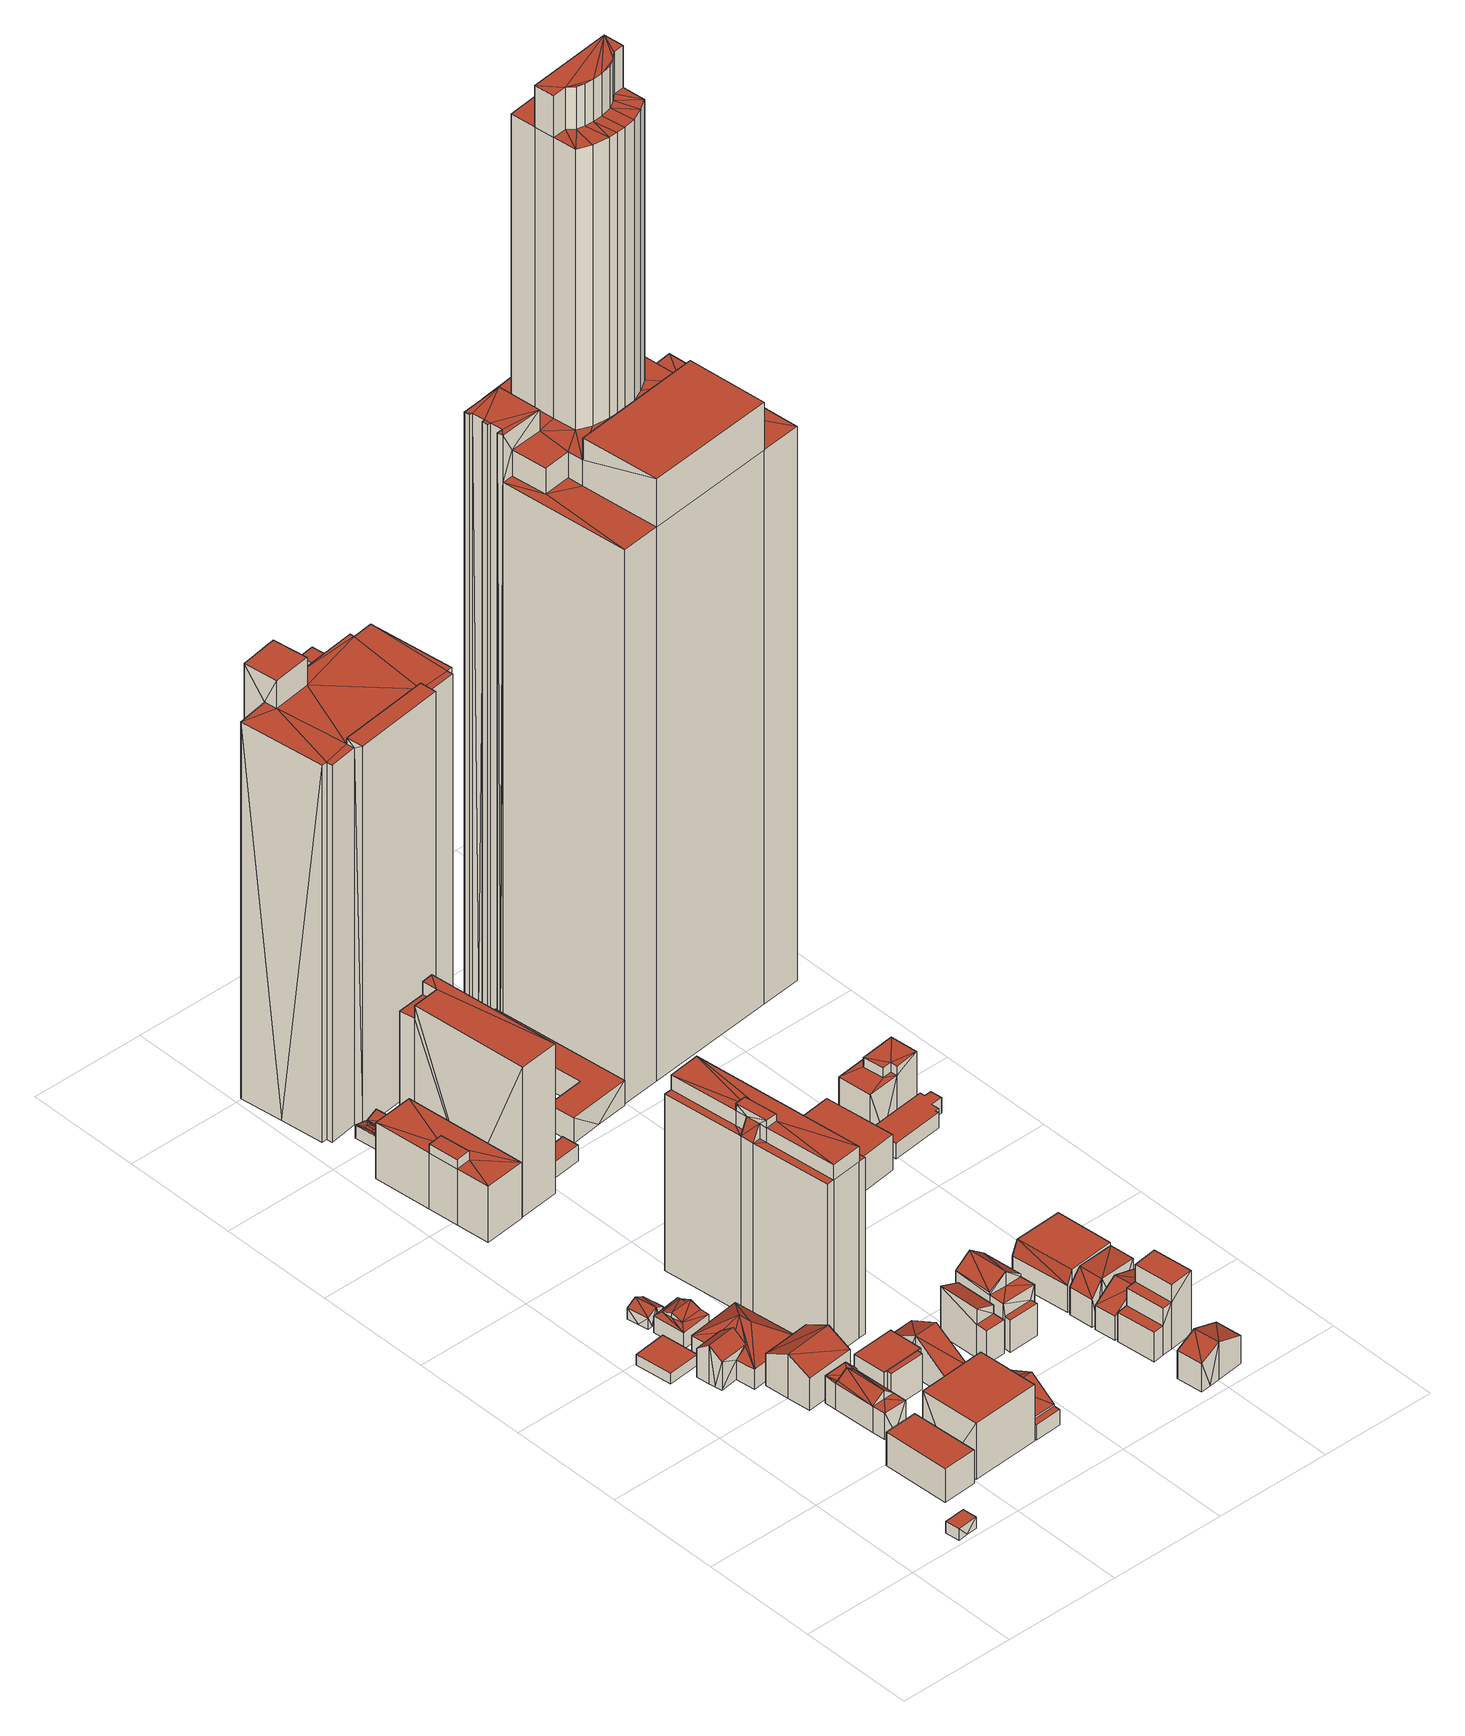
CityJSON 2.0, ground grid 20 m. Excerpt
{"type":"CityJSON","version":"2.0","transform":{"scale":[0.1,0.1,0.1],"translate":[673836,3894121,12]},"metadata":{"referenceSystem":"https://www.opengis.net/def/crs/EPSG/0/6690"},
"CityObjects":{
"building1":{"type":"Building","attributes":{"class":"9999","usage":"461","measuredHeight":2.1,"storeysAboveGround":9999,"BuildingDetailAttribute.totalFloorArea":-9999,"BuildingDetailAttribute.buildingFootprintArea":-9999,"BuildingDetailAttribute.buildingRoofEdgeArea":7.52,"BuildingDetailAttribute.urbanPlanType":"21","BuildingDetailAttribute.landUseType":"211","BuildingDetailAttribute.surveyYear":2021,"BuildingIDAttribute.prefecture":"23","BuildingIDAttribute.city":"23102"},"geometry":[{"type":"Solid","lod":"2","boundaries":[[[[0,1,2,3,4]],[[2,5,6,3]],[[5,2,1,7]],[[0,4,8]],[[7,1,0]],[[7,0,8]],[[3,6,8,4]],[[5,7,8,6]]]],"semantics":{"surfaces":[{"type":"GroundSurface"},{"type":"WallSurface"},{"type":"RoofSurface"}],"values":[[0,1,1,1,1,1,1,2]]}}]},
"building2":{"type":"Building","attributes":{"class":"3001","usage":"402","measuredHeight":6.2,"storeysAboveGround":2,"BuildingDetailAttribute.totalFloorArea":106.1,"BuildingDetailAttribute.buildingFootprintArea":53.05,"BuildingDetailAttribute.buildingRoofEdgeArea":53.05,"BuildingDetailAttribute.urbanPlanType":"21","BuildingDetailAttribute.landUseType":"212","BuildingDetailAttribute.surveyYear":2021,"BuildingIDAttribute.prefecture":"23","BuildingIDAttribute.city":"23102"},"address":[{"country":"日本","locality":"愛知県名古屋市"}],"geometry":[{"type":"Solid","lod":"2","boundaries":[[[[9,10,11,12]],[[10,13,14,11]],[[13,10,9,15]],[[15,9,12,16]],[[11,14,16,12]],[[13,15,16,14]]]],"semantics":{"surfaces":[{"type":"GroundSurface"},{"type":"WallSurface"},{"type":"RoofSurface"}],"values":[[0,1,1,1,1,2]]}}]},
"building3":{"type":"Building","attributes":{"class":"9999","usage":"401","measuredHeight":1.9,"storeysAboveGround":1,"BuildingDetailAttribute.totalFloorArea":36.04,"BuildingDetailAttribute.buildingFootprintArea":36.04,"BuildingDetailAttribute.buildingRoofEdgeArea":36.04,"BuildingDetailAttribute.urbanPlanType":"21","BuildingDetailAttribute.landUseType":"212","BuildingDetailAttribute.surveyYear":2021,"BuildingIDAttribute.prefecture":"23","BuildingIDAttribute.city":"23102"},"address":[{"country":"日本","locality":"愛知県名古屋市"}],"geometry":[{"type":"Solid","lod":"2","boundaries":[[[[17,18,19,20,21]],[[19,22,23,20]],[[22,19,18,24]],[[24,18,17,25]],[[20,23,21]],[[17,21,25]],[[21,23,25]],[[22,24,25,23]]]],"semantics":{"surfaces":[{"type":"GroundSurface"},{"type":"WallSurface"},{"type":"RoofSurface"}],"values":[[0,1,1,1,1,1,1,2]]}}]},
"building4":{"type":"Building","attributes":{"class":"3001","usage":"402","measuredHeight":6.3,"storeysAboveGround":2,"BuildingDetailAttribute.totalFloorArea":87.03,"BuildingDetailAttribute.buildingFootprintArea":43.52,"BuildingDetailAttribute.buildingRoofEdgeArea":43.52,"BuildingDetailAttribute.urbanPlanType":"21","BuildingDetailAttribute.landUseType":"212","BuildingDetailAttribute.surveyYear":2021,"BuildingIDAttribute.prefecture":"23","BuildingIDAttribute.city":"23102"},"address":[{"country":"日本","locality":"愛知県名古屋市"}],"geometry":[{"type":"Solid","lod":"2","boundaries":[[[[26,27,28,29,30,31,32,33,34]],[[35,36,37]],[[35,38,36]],[[39,40,41]],[[42,40,39]],[[32,43,41,33]],[[31,44,43,32]],[[43,44,45]],[[33,41,46,34]],[[47,29,28,42]],[[48,47,49]],[[48,30,29,47]],[[42,28,27,50]],[[30,48,44,31]],[[49,47,38]],[[37,43,45]],[[26,34,46]],[[50,27,26]],[[50,26,46]],[[43,39,41]],[[37,39,43]],[[36,39,37]],[[38,42,36]],[[47,42,38]],[[36,42,39]],[[44,37,45]],[[35,37,44]],[[48,38,35]],[[48,35,44]],[[48,49,38]],[[41,40,46]],[[42,50,40]],[[40,50,46]]]],"semantics":{"surfaces":[{"type":"GroundSurface"},{"type":"WallSurface"},{"type":"RoofSurface"}],"values":[[0,1,1,1,1,1,1,1,1,1,1,1,1,1,1,1,1,1,1,2,2,2,2,2,2,2,2,2,2,2,2,2,2]]}}]},
"building5":{"type":"Building","attributes":{"class":"3001","usage":"422","measuredHeight":7,"storeysAboveGround":1,"BuildingDetailAttribute.totalFloorArea":131.5,"BuildingDetailAttribute.buildingFootprintArea":131.5,"BuildingDetailAttribute.buildingRoofEdgeArea":131.5,"BuildingDetailAttribute.urbanPlanType":"21","BuildingDetailAttribute.landUseType":"214","BuildingDetailAttribute.surveyYear":2021,"BuildingIDAttribute.prefecture":"23","BuildingIDAttribute.city":"23102"},"address":[{"country":"日本","locality":"愛知県名古屋市"}],"geometry":[{"type":"Solid","lod":"2","boundaries":[[[[51,52,53,54]],[[55,51,54,56]],[[57,58,59]],[[58,60,61]],[[62,63,58]],[[57,62,58]],[[63,64,58]],[[64,60,58]],[[57,65,62]],[[66,60,64]],[[61,60,67]],[[59,61,67]],[[58,61,59]],[[68,69,52]],[[51,70,68]],[[51,68,52]],[[55,71,70,51]],[[66,64,53]],[[52,66,53]],[[69,72,66]],[[52,69,66]],[[63,54,64]],[[64,54,53]],[[62,56,54]],[[62,54,63]],[[73,71,65]],[[71,55,65]],[[62,65,56]],[[65,55,56]],[[74,57,59,75]],[[60,76,77,67]],[[75,59,67,77]],[[57,74,73,65]],[[66,72,76,60]],[[72,69,68,70,71,73,74,75,77,76]]]],"semantics":{"surfaces":[{"type":"RoofSurface"},{"type":"WallSurface"},{"type":"GroundSurface"}],"values":[[0,0,0,0,0,0,0,0,0,0,0,0,0,1,1,1,1,1,1,1,1,1,1,1,1,1,1,1,1,1,1,1,1,1,2]]}}]},
"building6":{"type":"Building","attributes":{"class":"3001","usage":"422","measuredHeight":8,"storeysAboveGround":2,"BuildingDetailAttribute.totalFloorArea":137.42,"BuildingDetailAttribute.buildingFootprintArea":68.71,"BuildingDetailAttribute.buildingRoofEdgeArea":68.71,"BuildingDetailAttribute.urbanPlanType":"21","BuildingDetailAttribute.landUseType":"214","BuildingDetailAttribute.surveyYear":2021,"BuildingIDAttribute.prefecture":"23","BuildingIDAttribute.city":"23102"},"address":[{"country":"日本","locality":"愛知県名古屋市"}],"geometry":[{"type":"Solid","lod":"2","boundaries":[[[[78,79,80,81,82,83,84]],[[85,80,79,86]],[[87,81,80,85]],[[86,79,78,88]],[[84,89,88,78]],[[82,90,83]],[[84,83,89]],[[83,90,89]],[[81,87,90,82]],[[85,86,88]],[[89,85,88]],[[87,85,89]],[[90,87,89]]]],"semantics":{"surfaces":[{"type":"GroundSurface"},{"type":"WallSurface"},{"type":"RoofSurface"}],"values":[[0,1,1,1,1,1,1,1,1,2,2,2,2]]}}]},
"building7":{"type":"Building","attributes":{"class":"9999","usage":"461","measuredHeight":2.8,"storeysAboveGround":9999,"BuildingDetailAttribute.totalFloorArea":-9999,"BuildingDetailAttribute.buildingFootprintArea":-9999,"BuildingDetailAttribute.buildingRoofEdgeArea":14.35,"BuildingDetailAttribute.urbanPlanType":"21","BuildingDetailAttribute.landUseType":"214","BuildingDetailAttribute.surveyYear":2021,"BuildingIDAttribute.prefecture":"23","BuildingIDAttribute.city":"23102"},"geometry":[{"type":"Solid","lod":"2","boundaries":[[[[91,92,93,94,95,96,97,98,99,100]],[[95,101,102,96]],[[96,102,103,97]],[[94,93,104]],[[101,95,94]],[[101,94,104]],[[92,91,105]],[[104,93,92]],[[104,92,105]],[[100,99,106]],[[105,91,100]],[[105,100,106]],[[97,103,98]],[[99,98,106]],[[98,103,106]],[[101,104,102]],[[102,104,105]],[[103,105,106]],[[102,105,103]]]],"semantics":{"surfaces":[{"type":"GroundSurface"},{"type":"WallSurface"},{"type":"RoofSurface"}],"values":[[0,1,1,1,1,1,1,1,1,1,1,1,1,1,1,2,2,2,2]]}}]},
"building8":{"type":"Building","attributes":{"class":"9999","usage":"422","measuredHeight":4.6,"storeysAboveGround":2,"BuildingDetailAttribute.totalFloorArea":60.46,"BuildingDetailAttribute.buildingFootprintArea":30.23,"BuildingDetailAttribute.buildingRoofEdgeArea":30.23,"BuildingDetailAttribute.urbanPlanType":"21","BuildingDetailAttribute.landUseType":"214","BuildingDetailAttribute.surveyYear":2021,"BuildingIDAttribute.prefecture":"23","BuildingIDAttribute.city":"23102"},"address":[{"country":"日本","locality":"愛知県名古屋市"}],"geometry":[{"type":"Solid","lod":"2","boundaries":[[[[107,108,109,110]],[[111,108,107,112]],[[109,113,114,110]],[[112,107,110,114]],[[108,111,113,109]],[[115,116,117]],[[115,118,116]],[[119,120,121]],[[122,120,119]],[[111,112,122]],[[120,112,121]],[[122,112,120]],[[118,115,114]],[[115,117,114]],[[113,118,114]],[[117,121,114]],[[121,112,114]],[[122,118,113]],[[111,122,113]],[[119,121,116]],[[116,121,117]],[[122,119,118]],[[118,119,116]]]],"semantics":{"surfaces":[{"type":"GroundSurface"},{"type":"WallSurface"},{"type":"RoofSurface"}],"values":[[0,1,1,1,1,1,1,1,1,2,2,2,2,2,2,2,2,2,2,2,2,2,2]]}}]},
"building9":{"type":"Building","attributes":{"class":"3001","usage":"401","measuredHeight":10.3,"storeysAboveGround":3,"BuildingDetailAttribute.totalFloorArea":358.31,"BuildingDetailAttribute.buildingFootprintArea":119.44,"BuildingDetailAttribute.buildingRoofEdgeArea":119.44,"BuildingDetailAttribute.urbanPlanType":"21","BuildingDetailAttribute.landUseType":"212","BuildingDetailAttribute.surveyYear":2021,"BuildingIDAttribute.prefecture":"23","BuildingIDAttribute.city":"23102"},"address":[{"country":"日本","locality":"愛知県名古屋市東区泉一丁目１５０２－１"}],"geometry":[{"type":"Solid","lod":"2","boundaries":[[[[123,124,125,126,127]],[[125,128,129,126]],[[124,123,130]],[[128,125,124]],[[128,124,130]],[[130,123,127,131]],[[126,129,131,127]],[[128,130,131,129]]]],"semantics":{"surfaces":[{"type":"GroundSurface"},{"type":"WallSurface"},{"type":"RoofSurface"}],"values":[[0,1,1,1,1,1,1,2]]}}]},
"building10":{"type":"Building","attributes":{"class":"9999","usage":"431","measuredHeight":6.7,"storeysAboveGround":1,"BuildingDetailAttribute.totalFloorArea":45,"BuildingDetailAttribute.buildingFootprintArea":45,"BuildingDetailAttribute.buildingRoofEdgeArea":45,"BuildingDetailAttribute.urbanPlanType":"21","BuildingDetailAttribute.landUseType":"213","BuildingDetailAttribute.surveyYear":2021,"BuildingIDAttribute.prefecture":"23","BuildingIDAttribute.city":"23102"},"address":[{"country":"日本","locality":"愛知県名古屋市"}],"geometry":[{"type":"Solid","lod":"2","boundaries":[[[[132,133,134,135,136,137,138,139]],[[140,133,132,141]],[[141,132,139,142]],[[138,143,142,139]],[[135,144,145,136]],[[144,135,134,146]],[[136,145,147,137]],[[143,137,147]],[[146,140,143,147]],[[143,138,137]],[[146,134,133,140]],[[140,141,142,143]],[[144,146,147,145]]]],"semantics":{"surfaces":[{"type":"GroundSurface"},{"type":"WallSurface"},{"type":"RoofSurface"}],"values":[[0,1,1,1,1,1,1,1,1,1,1,2,2]]}}]},
"building11":{"type":"Building","attributes":{"class":"3002","usage":"402","measuredHeight":11.8,"storeysAboveGround":3,"BuildingDetailAttribute.totalFloorArea":463.94,"BuildingDetailAttribute.buildingFootprintArea":154.65,"BuildingDetailAttribute.buildingRoofEdgeArea":154.65,"BuildingDetailAttribute.urbanPlanType":"21","BuildingDetailAttribute.landUseType":"212","BuildingDetailAttribute.surveyYear":2021,"BuildingIDAttribute.prefecture":"23","BuildingIDAttribute.city":"23102"},"address":[{"country":"日本","locality":"愛知県名古屋市"}],"geometry":[{"type":"Solid","lod":"2","boundaries":[[[[148,149,150,151,152,153,154]],[[155,156,157,158]],[[156,155,159,160]],[[155,150,149,159]],[[161,151,150,155]],[[159,149,148,162]],[[160,159,163,164]],[[158,157,164,163]],[[162,148,154,165]],[[153,166,165,154]],[[151,161,152]],[[153,152,166]],[[152,161,166]],[[156,160,164,157]],[[159,162,163]],[[161,155,158]],[[158,163,165]],[[166,158,165]],[[161,158,166]],[[163,162,165]]]],"semantics":{"surfaces":[{"type":"GroundSurface"},{"type":"WallSurface"},{"type":"RoofSurface"}],"values":[[0,1,1,1,1,1,1,1,1,1,1,1,1,2,2,2,2,2,2,2]]}}]},
"building12":{"type":"Building","attributes":{"class":"3001","usage":"411","measuredHeight":6.5,"storeysAboveGround":2,"BuildingDetailAttribute.totalFloorArea":77.59,"BuildingDetailAttribute.buildingFootprintArea":38.79,"BuildingDetailAttribute.buildingRoofEdgeArea":38.79,"BuildingDetailAttribute.urbanPlanType":"21","BuildingDetailAttribute.landUseType":"211","BuildingDetailAttribute.surveyYear":2021,"BuildingIDAttribute.prefecture":"23","BuildingIDAttribute.city":"23102"},"address":[{"country":"日本","locality":"愛知県名古屋市"}],"geometry":[{"type":"Solid","lod":"2","boundaries":[[[[167,168,169,170,171,172,173,174,175,176,177]],[[178,168,167,179]],[[169,178,180]],[[169,168,178]],[[181,170,169]],[[181,169,180]],[[171,170,181]],[[182,172,171]],[[182,171,181]],[[179,167,177,183]],[[175,184,176]],[[177,176,183]],[[176,184,183]],[[174,185,184,175]],[[184,185,186]],[[173,187,185,174]],[[172,182,187,173]],[[180,178,184,186]],[[178,179,183,184]],[[185,181,186]],[[181,180,186]],[[182,181,185]],[[187,182,185]]]],"semantics":{"surfaces":[{"type":"GroundSurface"},{"type":"WallSurface"},{"type":"RoofSurface"}],"values":[[0,1,1,1,1,1,1,1,1,1,1,1,1,1,1,1,1,1,2,2,2,2,2]]}}]},
"building13":{"type":"Building","attributes":{"class":"3001","usage":"411","measuredHeight":7.5,"storeysAboveGround":2,"BuildingDetailAttribute.totalFloorArea":83.97,"BuildingDetailAttribute.buildingFootprintArea":41.98,"BuildingDetailAttribute.buildingRoofEdgeArea":41.98,"BuildingDetailAttribute.urbanPlanType":"21","BuildingDetailAttribute.landUseType":"211","BuildingDetailAttribute.surveyYear":2021,"BuildingIDAttribute.prefecture":"23","BuildingIDAttribute.city":"23102"},"address":[{"country":"日本","locality":"愛知県名古屋市"}],"geometry":[{"type":"Solid","lod":"2","boundaries":[[[[188,189,190,191,192,193,194,195]],[[196,189,188,197]],[[190,189,196]],[[198,191,190]],[[198,190,196]],[[197,188,195,199]],[[193,200,194]],[[195,194,199]],[[194,200,199]],[[192,201,200,193]],[[191,198,201,192]],[[200,196,199]],[[196,197,199]],[[201,196,200]],[[198,196,201]]]],"semantics":{"surfaces":[{"type":"GroundSurface"},{"type":"WallSurface"},{"type":"RoofSurface"}],"values":[[0,1,1,1,1,1,1,1,1,1,1,2,2,2,2]]}}]},
"building14":{"type":"Building","attributes":{"class":"3002","usage":"414","measuredHeight":36.1,"storeysAboveGround":12,"BuildingDetailAttribute.totalFloorArea":2951.52,"BuildingDetailAttribute.buildingFootprintArea":245.96,"BuildingDetailAttribute.buildingRoofEdgeArea":245.96,"BuildingDetailAttribute.urbanPlanType":"21","BuildingDetailAttribute.landUseType":"211","BuildingDetailAttribute.surveyYear":2021,"BuildingIDAttribute.prefecture":"23","BuildingIDAttribute.city":"23102"},"address":[{"country":"日本","locality":"愛知県名古屋市"}],"geometry":[{"type":"Solid","lod":"2","boundaries":[[[[202,203,204,205,206,207,208,209,210,211,212,213,214,215]],[[216,217,218,219]],[[220,203,202,221]],[[222,205,204,223]],[[224,223,220,225]],[[223,204,203,220]],[[219,218,221]],[[215,219,221,202]],[[212,226,213]],[[213,226,227]],[[228,213,227]],[[214,213,228]],[[214,228,219,215]],[[229,206,205,222]],[[230,208,207,231]],[[231,207,206,229]],[[210,232,211]],[[212,211,226]],[[211,232,226]],[[208,230,233,209]],[[233,234,235,232]],[[209,233,232,210]],[[236,237,228,227]],[[238,239,240,241]],[[242,243,244,245]],[[241,240,245,244]],[[246,231,247]],[[234,233,248,238]],[[243,249,223,224]],[[250,243,242]],[[247,250,242]],[[250,251,249,243]],[[239,238,247]],[[239,247,242]],[[238,248,246,247]],[[229,251,250]],[[232,235,236]],[[237,236,217,216]],[[236,235,217]],[[220,217,225]],[[217,235,225]],[[217,220,221,218]],[[229,222,223,249]],[[251,229,249]],[[232,236,227,226]],[[248,231,246]],[[230,231,248,233]],[[237,216,219,228]],[[239,242,245,240]],[[247,231,250]],[[231,229,250]],[[243,224,244]],[[241,244,235]],[[235,244,225]],[[234,241,235]],[[234,238,241]],[[244,224,225]]]],"semantics":{"surfaces":[{"type":"GroundSurface"},{"type":"WallSurface"},{"type":"RoofSurface"}],"values":[[0,1,1,1,1,1,1,1,1,1,1,1,1,1,1,1,1,1,1,1,1,1,1,1,1,1,1,1,1,1,1,1,1,1,1,1,1,1,1,1,1,2,2,2,2,2,2,2,2,2,2,2,2,2,2,2,2]]}}]},
"building15":{"type":"Building","attributes":{"class":"9999","usage":"412","measuredHeight":2.4,"storeysAboveGround":1,"BuildingDetailAttribute.totalFloorArea":21.12,"BuildingDetailAttribute.buildingFootprintArea":21.12,"BuildingDetailAttribute.buildingRoofEdgeArea":21.12,"BuildingDetailAttribute.urbanPlanType":"21","BuildingDetailAttribute.landUseType":"211","BuildingDetailAttribute.surveyYear":2021,"BuildingIDAttribute.prefecture":"23","BuildingIDAttribute.city":"23102"},"address":[{"country":"日本","locality":"愛知県名古屋市"}],"geometry":[{"type":"Solid","lod":"2","boundaries":[[[[252,253,254,255,256,257,258,259]],[[255,260,256]],[[257,256,261]],[[256,260,261]],[[257,261,262,258]],[[260,255,254,263]],[[263,254,253,264]],[[264,253,252,265]],[[258,262,259]],[[252,259,265]],[[259,262,265]],[[266,267,268,269]],[[270,271,267,266]],[[272,266,269,273]],[[274,270,266,272]],[[269,268,264]],[[261,269,264]],[[268,267,264]],[[271,263,267]],[[267,263,264]],[[270,263,271]],[[272,273,261]],[[273,269,261]],[[260,272,261]],[[274,260,270]],[[260,274,272]],[[260,263,270]],[[262,261,265]],[[261,264,265]]]],"semantics":{"surfaces":[{"type":"GroundSurface"},{"type":"WallSurface"},{"type":"RoofSurface"}],"values":[[0,1,1,1,1,1,1,1,1,1,1,2,2,2,2,2,2,2,2,2,2,2,2,2,2,2,2,2,2]]}}]},
"building16":{"type":"Building","attributes":{"class":"3002","usage":"401","measuredHeight":27.2,"storeysAboveGround":8,"BuildingDetailAttribute.totalFloorArea":1181.44,"BuildingDetailAttribute.buildingFootprintArea":147.68,"BuildingDetailAttribute.buildingRoofEdgeArea":147.68,"BuildingDetailAttribute.urbanPlanType":"21","BuildingDetailAttribute.landUseType":"212","BuildingDetailAttribute.surveyYear":2021,"BuildingIDAttribute.prefecture":"23","BuildingIDAttribute.city":"23102"},"address":[{"country":"日本","locality":"愛知県名古屋市"}],"geometry":[{"type":"Solid","lod":"2","boundaries":[[[[275,276,277,278,279,280,281,282]],[[283,284,285,286]],[[287,288,286,285]],[[276,275,289]],[[288,276,289]],[[288,287,276]],[[287,277,276]],[[290,278,277,287]],[[289,275,282,291]],[[281,292,291,282]],[[284,283,280]],[[279,284,280]],[[281,280,292]],[[280,283,292]],[[278,290,284,279]],[[288,289,291,286]],[[292,286,291]],[[283,286,292]],[[290,287,285,284]]]],"semantics":{"surfaces":[{"type":"GroundSurface"},{"type":"WallSurface"},{"type":"RoofSurface"}],"values":[[0,1,1,1,1,1,1,1,1,1,1,1,1,1,1,2,2,2,2]]}}]},
"building17":{"type":"Building","attributes":{"class":"3002","usage":"411","measuredHeight":8.9,"storeysAboveGround":3,"BuildingDetailAttribute.totalFloorArea":93.81,"BuildingDetailAttribute.buildingFootprintArea":31.27,"BuildingDetailAttribute.buildingRoofEdgeArea":31.27,"BuildingDetailAttribute.urbanPlanType":"21","BuildingDetailAttribute.landUseType":"211","BuildingDetailAttribute.surveyYear":2021,"BuildingIDAttribute.prefecture":"23","BuildingIDAttribute.city":"23102"},"address":[{"country":"日本","locality":"愛知県名古屋市"}],"geometry":[{"type":"Solid","lod":"2","boundaries":[[[[293,294,295,296,297,298]],[[299,294,293,300]],[[301,299,302]],[[301,295,294,299]],[[300,293,298,303]],[[297,304,303,298]],[[296,305,304,297]],[[304,305,306]],[[295,301,305,296]],[[302,304,306]],[[302,299,304]],[[299,300,303,304]],[[301,302,306,305]]]],"semantics":{"surfaces":[{"type":"GroundSurface"},{"type":"WallSurface"},{"type":"RoofSurface"}],"values":[[0,1,1,1,1,1,1,1,1,1,1,2,2]]}}]},
"building18":{"type":"Building","attributes":{"class":"3003","usage":"412","measuredHeight":2.9,"storeysAboveGround":1,"BuildingDetailAttribute.totalFloorArea":18.24,"BuildingDetailAttribute.buildingFootprintArea":18.24,"BuildingDetailAttribute.buildingRoofEdgeArea":18.24,"BuildingDetailAttribute.urbanPlanType":"21","BuildingDetailAttribute.landUseType":"211","BuildingDetailAttribute.surveyYear":2021,"BuildingIDAttribute.prefecture":"23","BuildingIDAttribute.city":"23102"},"address":[{"country":"日本","locality":"愛知県名古屋市"}],"geometry":[{"type":"Solid","lod":"2","boundaries":[[[[307,308,309,310]],[[308,311,312,309]],[[311,308,307,313]],[[313,307,310,314]],[[309,312,314,310]],[[311,313,314,312]]]],"semantics":{"surfaces":[{"type":"GroundSurface"},{"type":"WallSurface"},{"type":"RoofSurface"}],"values":[[0,1,1,1,1,2]]}}]},
"building19":{"type":"Building","attributes":{"class":"9999","usage":"411","measuredHeight":10.8,"storeysAboveGround":3,"BuildingDetailAttribute.totalFloorArea":171.59,"BuildingDetailAttribute.buildingFootprintArea":57.2,"BuildingDetailAttribute.buildingRoofEdgeArea":57.2,"BuildingDetailAttribute.urbanPlanType":"21","BuildingDetailAttribute.landUseType":"211","BuildingDetailAttribute.surveyYear":2021,"BuildingIDAttribute.prefecture":"23","BuildingIDAttribute.city":"23102"},"address":[{"country":"日本","locality":"愛知県名古屋市"}],"geometry":[{"type":"Solid","lod":"2","boundaries":[[[[315,316,317,318,319,320,321,322,323,324,325]],[[320,326,327,321]],[[321,327,328,322]],[[326,329,330]],[[326,320,319,329]],[[329,319,318,331]],[[329,332,333]],[[330,329,333]],[[333,334,335]],[[333,332,334]],[[322,328,334,323]],[[334,328,335]],[[323,334,336,324]],[[337,324,336]],[[331,337,336]],[[337,325,324]],[[331,318,338]],[[331,338,337]],[[338,318,317]],[[316,339,338,317]],[[339,316,315,340]],[[325,337,340,315]],[[327,330,333]],[[326,330,327]],[[328,333,335]],[[327,333,328]],[[334,332,336]],[[329,331,332]],[[332,331,336]],[[338,339,340,337]]]],"semantics":{"surfaces":[{"type":"GroundSurface"},{"type":"WallSurface"},{"type":"RoofSurface"}],"values":[[0,1,1,1,1,1,1,1,1,1,1,1,1,1,1,1,1,1,1,1,1,1,2,2,2,2,2,2,2,2]]}}]},
"building20":{"type":"Building","attributes":{"class":"3002","usage":"412","measuredHeight":73.4,"storeysAboveGround":22,"BuildingDetailAttribute.totalFloorArea":11265.86,"BuildingDetailAttribute.buildingFootprintArea":512.08,"BuildingDetailAttribute.buildingRoofEdgeArea":512.08,"BuildingDetailAttribute.urbanPlanType":"21","BuildingDetailAttribute.landUseType":"211","BuildingDetailAttribute.surveyYear":2021,"BuildingIDAttribute.prefecture":"23","BuildingIDAttribute.city":"23102"},"address":[{"country":"日本","locality":"愛知県名古屋市東区泉一丁目１３０２"}],"geometry":[{"type":"Solid","lod":"2","boundaries":[[[[341,342,343,344,345,346,347,348,349,350,351,352,353,354,355,356,357,358,359,360,361,362,363,364]],[[365,366,367,368]],[[369,347,346]],[[369,346,370]],[[366,365,369]],[[366,369,370]],[[370,346,345,371]],[[368,367,372]],[[345,372,371]],[[372,367,371]],[[344,372,345]],[[364,373,374,341]],[[363,375,373,364]],[[361,376,362]],[[363,362,375]],[[362,376,375]],[[356,377,378,357]],[[378,377,376]],[[360,379,376,361]],[[379,378,376]],[[352,380,381,353]],[[351,350,382]],[[380,352,351]],[[380,351,382]],[[382,350,349,383]],[[383,349,348,384]],[[384,348,347,369]],[[372,344,343,385]],[[342,386,385,343]],[[386,342,341,374]],[[358,387,388,359]],[[387,358,357,378]],[[359,388,379,360]],[[354,389,390,355]],[[381,391,392]],[[389,381,392]],[[389,354,353,381]],[[392,391,393,394]],[[355,390,377,356]],[[377,390,394]],[[393,377,394]],[[366,370,371,367]],[[381,380,391]],[[380,382,383,391]],[[377,393,375]],[[383,384,369,365]],[[376,377,375]],[[375,368,386,373]],[[393,365,368]],[[368,372,385,386]],[[373,386,374]],[[391,383,365]],[[391,365,393]],[[393,368,375]],[[387,378,379,388]],[[389,392,394,390]]]],"semantics":{"surfaces":[{"type":"GroundSurface"},{"type":"WallSurface"},{"type":"RoofSurface"}],"values":[[0,1,1,1,1,1,1,1,1,1,1,1,1,1,1,1,1,1,1,1,1,1,1,1,1,1,1,1,1,1,1,1,1,1,1,1,1,1,1,1,1,2,2,2,2,2,2,2,2,2,2,2,2,2,2,2]]}}]},
"building21":{"type":"Building","attributes":{"class":"3003","usage":"461","measuredHeight":3,"storeysAboveGround":9999,"BuildingDetailAttribute.totalFloorArea":-9999,"BuildingDetailAttribute.buildingFootprintArea":-9999,"BuildingDetailAttribute.buildingRoofEdgeArea":15.89,"BuildingDetailAttribute.urbanPlanType":"21","BuildingDetailAttribute.landUseType":"212","BuildingDetailAttribute.surveyYear":2021,"BuildingIDAttribute.prefecture":"23","BuildingIDAttribute.city":"23102"},"geometry":[{"type":"Solid","lod":"2","boundaries":[[[[395,396,397,398,399,400,401]],[[398,402,399]],[[400,399,403]],[[399,402,403]],[[397,396,404]],[[402,398,397]],[[402,397,404]],[[395,401,405]],[[404,396,395]],[[404,395,405]],[[400,403,405,401]],[[402,404,405,403]]]],"semantics":{"surfaces":[{"type":"GroundSurface"},{"type":"WallSurface"},{"type":"RoofSurface"}],"values":[[0,1,1,1,1,1,1,1,1,1,1,2]]}}]},
"building22":{"type":"Building","attributes":{"class":"3001","usage":"402","measuredHeight":6.8,"storeysAboveGround":2,"BuildingDetailAttribute.totalFloorArea":80.94,"BuildingDetailAttribute.buildingFootprintArea":40.47,"BuildingDetailAttribute.buildingRoofEdgeArea":40.47,"BuildingDetailAttribute.urbanPlanType":"21","BuildingDetailAttribute.landUseType":"212","BuildingDetailAttribute.surveyYear":2021,"BuildingIDAttribute.prefecture":"23","BuildingIDAttribute.city":"23102"},"address":[{"country":"日本","locality":"愛知県名古屋市"}],"geometry":[{"type":"Solid","lod":"2","boundaries":[[[[406,407,408,409,410,411,412,413,414]],[[411,415,412]],[[413,412,416]],[[412,415,416]],[[410,417,415,411]],[[418,407,406,419]],[[408,407,418]],[[420,409,408]],[[420,408,418]],[[413,416,414]],[[406,414,419]],[[414,416,419]],[[417,410,409,420]],[[416,418,419]],[[415,418,416]],[[417,420,415]],[[415,420,418]]]],"semantics":{"surfaces":[{"type":"GroundSurface"},{"type":"WallSurface"},{"type":"RoofSurface"}],"values":[[0,1,1,1,1,1,1,1,1,1,1,1,1,2,2,2,2]]}}]},
"building23":{"type":"Building","attributes":{"class":"3002","usage":"413","measuredHeight":11.6,"storeysAboveGround":4,"BuildingDetailAttribute.totalFloorArea":194.89,"BuildingDetailAttribute.buildingFootprintArea":48.72,"BuildingDetailAttribute.buildingRoofEdgeArea":48.72,"BuildingDetailAttribute.urbanPlanType":"21","BuildingDetailAttribute.landUseType":"212","BuildingDetailAttribute.surveyYear":2021,"BuildingIDAttribute.prefecture":"23","BuildingIDAttribute.city":"23102"},"address":[{"country":"日本","locality":"愛知県名古屋市"}],"geometry":[{"type":"Solid","lod":"2","boundaries":[[[[421,422,423,424,425,426,427,428,429]],[[430,431,432]],[[428,430,432,429]],[[433,434,430]],[[427,433,428]],[[428,433,430]],[[425,435,426]],[[427,426,433]],[[426,435,433]],[[431,430,436,437]],[[436,422,421,438]],[[437,436,438]],[[439,423,422,436]],[[440,439,436]],[[441,424,423,439]],[[429,432,438,421]],[[434,433,439,440]],[[435,425,424,441]],[[431,437,438,432]],[[434,440,436,430]],[[435,441,439,433]]]],"semantics":{"surfaces":[{"type":"GroundSurface"},{"type":"WallSurface"},{"type":"RoofSurface"}],"values":[[0,1,1,1,1,1,1,1,1,1,1,1,1,1,1,1,1,1,2,2,2]]}}]},
"building24":{"type":"Building","attributes":{"class":"3001","usage":"411","measuredHeight":7.3,"storeysAboveGround":2,"BuildingDetailAttribute.totalFloorArea":67.53,"BuildingDetailAttribute.buildingFootprintArea":33.77,"BuildingDetailAttribute.buildingRoofEdgeArea":33.77,"BuildingDetailAttribute.urbanPlanType":"21","BuildingDetailAttribute.landUseType":"211","BuildingDetailAttribute.surveyYear":2021,"BuildingIDAttribute.prefecture":"23","BuildingIDAttribute.city":"23102"},"address":[{"country":"日本","locality":"愛知県名古屋市"}],"geometry":[{"type":"Solid","lod":"2","boundaries":[[[[442,443,444,445,446,447,448,449]],[[445,450,446]],[[447,446,451]],[[446,450,451]],[[447,451,448]],[[449,448,452]],[[448,451,452]],[[450,445,444,453]],[[453,444,443,454]],[[454,443,442,455]],[[449,452,455,442]],[[450,453,454]],[[451,450,454]],[[451,454,455]],[[452,451,455]]]],"semantics":{"surfaces":[{"type":"GroundSurface"},{"type":"WallSurface"},{"type":"RoofSurface"}],"values":[[0,1,1,1,1,1,1,1,1,1,1,2,2,2,2]]}}]},
"building25":{"type":"Building","attributes":{"class":"3001","usage":"401","measuredHeight":7.5,"storeysAboveGround":2,"BuildingDetailAttribute.totalFloorArea":75.4,"BuildingDetailAttribute.buildingFootprintArea":37.7,"BuildingDetailAttribute.buildingRoofEdgeArea":37.7,"BuildingDetailAttribute.urbanPlanType":"21","BuildingDetailAttribute.landUseType":"212","BuildingDetailAttribute.surveyYear":2021,"BuildingIDAttribute.prefecture":"23","BuildingIDAttribute.city":"23102"},"address":[{"country":"日本","locality":"愛知県名古屋市"}],"geometry":[{"type":"Solid","lod":"2","boundaries":[[[[456,457,458,459,460,461,462,463,464]],[[460,465,466,461]],[[461,466,462]],[[463,462,467]],[[462,466,467]],[[465,460,459,468]],[[458,457,469]],[[468,459,458]],[[468,458,469]],[[456,464,470]],[[469,457,456]],[[469,456,470]],[[463,467,470,464]],[[465,468,466]],[[466,468,469]],[[466,469,467]],[[467,469,470]]]],"semantics":{"surfaces":[{"type":"GroundSurface"},{"type":"WallSurface"},{"type":"RoofSurface"}],"values":[[0,1,1,1,1,1,1,1,1,1,1,1,1,2,2,2,2]]}}]},
"building26":{"type":"Building","attributes":{"class":"3003","usage":"401","measuredHeight":4.6,"storeysAboveGround":1,"BuildingDetailAttribute.totalFloorArea":134.63,"BuildingDetailAttribute.buildingFootprintArea":134.63,"BuildingDetailAttribute.buildingRoofEdgeArea":134.63,"BuildingDetailAttribute.urbanPlanType":"21","BuildingDetailAttribute.landUseType":"212","BuildingDetailAttribute.surveyYear":2021,"BuildingIDAttribute.prefecture":"23","BuildingIDAttribute.city":"23102"},"address":[{"country":"日本","locality":"愛知県名古屋市"}],"geometry":[{"type":"Solid","lod":"2","boundaries":[[[[471,472,473,474,475,476,477]],[[478,476,475,479]],[[474,480,479,475]],[[480,474,473,481]],[[472,471,482]],[[481,473,472]],[[481,472,482]],[[477,483,482,471]],[[476,478,483,477]],[[479,480,481,482,483,478]]]],"semantics":{"surfaces":[{"type":"GroundSurface"},{"type":"WallSurface"},{"type":"RoofSurface"}],"values":[[0,1,1,1,1,1,1,1,1,2]]}}]},
"building27":{"type":"Building","attributes":{"class":"9999","usage":"402","measuredHeight":7.2,"storeysAboveGround":2,"BuildingDetailAttribute.totalFloorArea":165.81,"BuildingDetailAttribute.buildingFootprintArea":82.91,"BuildingDetailAttribute.buildingRoofEdgeArea":82.91,"BuildingDetailAttribute.urbanPlanType":"21","BuildingDetailAttribute.landUseType":"212","BuildingDetailAttribute.surveyYear":2021,"BuildingIDAttribute.prefecture":"23","BuildingIDAttribute.city":"23102"},"address":[{"country":"日本","locality":"愛知県名古屋市"}],"geometry":[{"type":"Solid","lod":"2","boundaries":[[[[484,485,486,487,488,489]],[[487,490,491,488]],[[486,492,490,487]],[[493,484,489,494]],[[495,485,484,493]],[[488,491,494,489]],[[492,486,485,495]],[[490,493,494,491]],[[492,495,490]],[[490,495,493]]]],"semantics":{"surfaces":[{"type":"GroundSurface"},{"type":"WallSurface"},{"type":"RoofSurface"}],"values":[[0,1,1,1,1,1,1,2,2,2]]}}]},
"building28":{"type":"Building","attributes":{"class":"3002","usage":"402","measuredHeight":6.4,"storeysAboveGround":2,"BuildingDetailAttribute.totalFloorArea":144.6,"BuildingDetailAttribute.buildingFootprintArea":72.3,"BuildingDetailAttribute.buildingRoofEdgeArea":72.3,"BuildingDetailAttribute.urbanPlanType":"21","BuildingDetailAttribute.landUseType":"212","BuildingDetailAttribute.surveyYear":2021,"BuildingIDAttribute.prefecture":"23","BuildingIDAttribute.city":"23102"},"address":[{"country":"日本","locality":"愛知県名古屋市"}],"geometry":[{"type":"Solid","lod":"2","boundaries":[[[[496,497,498,499,500]],[[498,501,499]],[[500,499,502]],[[499,501,502]],[[501,498,497,503]],[[503,497,496,504]],[[500,502,504,496]],[[501,503,504,502]]]],"semantics":{"surfaces":[{"type":"GroundSurface"},{"type":"WallSurface"},{"type":"RoofSurface"}],"values":[[0,1,1,1,1,1,1,2]]}}]},
"building29":{"type":"Building","attributes":{"class":"9999","usage":"411","measuredHeight":2.8,"storeysAboveGround":1,"BuildingDetailAttribute.totalFloorArea":33.29,"BuildingDetailAttribute.buildingFootprintArea":33.29,"BuildingDetailAttribute.buildingRoofEdgeArea":33.29,"BuildingDetailAttribute.urbanPlanType":"21","BuildingDetailAttribute.landUseType":"211","BuildingDetailAttribute.surveyYear":2021,"BuildingIDAttribute.prefecture":"23","BuildingIDAttribute.city":"23102"},"address":[{"country":"日本","locality":"愛知県名古屋市"}],"geometry":[{"type":"Solid","lod":"2","boundaries":[[[[505,506,507,508,509,510,511,512,513,514,515]],[[513,516,514]],[[515,514,517]],[[514,516,517]],[[512,518,516,513]],[[511,519,518,512]],[[510,520,519,511]],[[520,510,509,521]],[[521,509,508,522]],[[507,523,522,508]],[[523,507,506,524]],[[505,525,524,506]],[[525,505,515,517]],[[516,518,519,520,521,522,523,524,525,517]]]],"semantics":{"surfaces":[{"type":"GroundSurface"},{"type":"WallSurface"},{"type":"RoofSurface"}],"values":[[0,1,1,1,1,1,1,1,1,1,1,1,1,2]]}}]},
"building30":{"type":"Building","attributes":{"class":"3002","usage":"411","measuredHeight":10.6,"storeysAboveGround":3,"BuildingDetailAttribute.totalFloorArea":193.44,"BuildingDetailAttribute.buildingFootprintArea":64.48,"BuildingDetailAttribute.buildingRoofEdgeArea":64.48,"BuildingDetailAttribute.urbanPlanType":"21","BuildingDetailAttribute.landUseType":"211","BuildingDetailAttribute.surveyYear":2021,"BuildingIDAttribute.prefecture":"23","BuildingIDAttribute.city":"23102"},"address":[{"country":"日本","locality":"愛知県名古屋市"}],"geometry":[{"type":"Solid","lod":"2","boundaries":[[[[526,527,510,528,529,530,531,532]],[[533,534,535]],[[531,533,535,532]],[[529,536,530]],[[531,530,533]],[[530,536,533]],[[537,538,534,533]],[[538,537,539,540]],[[540,539,541,542]],[[542,541,543,544]],[[543,526,532,535]],[[544,543,535]],[[527,526,543]],[[545,510,527]],[[545,527,543]],[[528,546,536,529]],[[546,528,510,545]],[[538,542,534]],[[538,540,542]],[[542,544,535]],[[534,542,535]],[[546,545,539,537]],[[536,537,533]],[[541,539,543]],[[539,545,543]],[[546,537,536]]]],"semantics":{"surfaces":[{"type":"GroundSurface"},{"type":"WallSurface"},{"type":"RoofSurface"}],"values":[[0,1,1,1,1,1,1,1,1,1,1,1,1,1,1,1,1,2,2,2,2,2,2,2,2,2]]}}]},
"building31":{"type":"Building","attributes":{"class":"3002","usage":"401","measuredHeight":164.1,"storeysAboveGround":24,"BuildingDetailAttribute.totalFloorArea":23009.63,"BuildingDetailAttribute.buildingFootprintArea":958.73,"BuildingDetailAttribute.buildingRoofEdgeArea":958.73,"BuildingDetailAttribute.urbanPlanType":"21","BuildingDetailAttribute.landUseType":"212","BuildingDetailAttribute.surveyYear":2021,"BuildingIDAttribute.prefecture":"23","BuildingIDAttribute.city":"23102"},"address":[{"country":"日本","locality":"愛知県名古屋市"}],"geometry":[{"type":"Solid","lod":"2","boundaries":[[[[547,548,549,550,551,552,553,554,555,556,557,558,559,560,561,562,563,564,565,566,567,568,569,570,571,572,573,574]],[[570,575,571]],[[572,571,576]],[[571,575,576]],[[577,574,573,578]],[[579,580,577,581]],[[580,547,574,577]],[[582,548,547,580]],[[572,576,578,573]],[[583,584,585,586]],[[583,587,580,579]],[[584,583,579]],[[588,589,587,583]],[[590,591,592]],[[566,592,593]],[[592,591,593]],[[565,592,566]],[[591,590,594,595]],[[596,597,598,599]],[[600,595,596,601]],[[595,594,597,596]],[[566,593,602,567]],[[603,604,605,606]],[[607,602,604]],[[568,567,607]],[[567,602,607]],[[602,608,609,604]],[[603,607,604]],[[610,549,548,582]],[[550,610,611]],[[550,549,610]],[[612,551,550]],[[612,550,611]],[[551,612,613,552]],[[614,615,616,617]],[[560,618,561]],[[561,618,615]],[[614,561,615]],[[561,614,562]],[[618,560,559,619]],[[619,559,558,620]],[[557,556,621]],[[620,558,557]],[[620,557,621]],[[555,622,621,556]],[[622,555,554,623]],[[623,554,553,624]],[[624,553,552,613]],[[599,598,625,626]],[[626,625,627,628]],[[628,627,629,630]],[[630,629,631,632]],[[632,631,633,634]],[[634,633,635,636]],[[636,635,606,605]],[[564,637,592,565]],[[563,638,637,564]],[[638,563,562,614]],[[568,607,639,569]],[[640,641,642,643]],[[643,642,644,645]],[[645,644,604,609]],[[601,596,646,647]],[[647,646,648,649]],[[649,648,650,651]],[[651,650,652,653]],[[653,652,654,655]],[[655,654,641,640]],[[656,617,616]],[[611,656,616]],[[610,657,656]],[[611,610,656]],[[656,657,658,659]],[[659,658,589,588]],[[595,600,608,602]],[[586,585,581]],[[660,586,577]],[[577,586,581]],[[569,639,575]],[[575,639,586]],[[570,569,575]],[[660,575,586]],[[575,660,576]],[[660,577,578]],[[576,660,578]],[[584,579,581,585]],[[591,595,602,593]],[[657,610,658]],[[610,582,658]],[[589,658,587]],[[658,582,580,587]],[[624,613,616]],[[613,611,616]],[[612,611,613]],[[622,623,624,621]],[[621,624,616,615]],[[618,620,615]],[[618,619,620]],[[620,621,615]],[[648,626,628,650]],[[650,628,652]],[[596,599,646]],[[652,630,632,654]],[[646,599,648]],[[599,626,648]],[[654,632,634,641]],[[652,628,630]],[[642,641,636]],[[644,642,605]],[[641,634,636]],[[604,644,605]],[[642,636,605]],[[600,647,608]],[[647,649,651]],[[608,645,609]],[[647,651,653]],[[600,601,647]],[[655,643,608]],[[647,653,608]],[[643,645,608]],[[653,655,608]],[[655,640,643]],[[606,635,586]],[[639,606,586]],[[607,603,639]],[[603,606,639]],[[635,633,586]],[[631,583,586]],[[633,631,586]],[[629,583,631]],[[627,583,629]],[[625,583,627]],[[598,583,625]],[[638,590,637]],[[637,590,592]],[[588,583,598]],[[597,617,598]],[[590,617,594]],[[594,617,597]],[[656,659,588,617]],[[638,614,590]],[[614,617,590]],[[617,588,598]]]],"semantics":{"surfaces":[{"type":"GroundSurface"},{"type":"WallSurface"},{"type":"RoofSurface"}],"values":[[0,1,1,1,1,1,1,1,1,1,1,1,1,1,1,1,1,1,1,1,1,1,1,1,1,1,1,1,1,1,1,1,1,1,1,1,1,1,1,1,1,1,1,1,1,1,1,1,1,1,1,1,1,1,1,1,1,1,1,1,1,1,1,1,1,1,1,1,1,1,1,1,1,1,1,1,1,1,1,1,1,1,2,2,2,2,2,2,2,2,2,2,2,2,2,2,2,2,2,2,2,2,2,2,2,2,2,2,2,2,2,2,2,2,2,2,2,2,2,2,2,2,2,2,2,2,2,2,2,2,2,2,2,2,2,2,2,2,2,2,2,2,2]]}}]},
"building32":{"type":"Building","attributes":{"class":"9999","usage":"461","measuredHeight":18.1,"storeysAboveGround":9999,"BuildingDetailAttribute.totalFloorArea":-9999,"BuildingDetailAttribute.buildingFootprintArea":-9999,"BuildingDetailAttribute.buildingRoofEdgeArea":-9999,"BuildingDetailAttribute.urbanPlanType":"21","BuildingDetailAttribute.landUseType":"212","BuildingDetailAttribute.surveyYear":2021,"BuildingIDAttribute.prefecture":"23","BuildingIDAttribute.city":"23102"},"geometry":[{"type":"Solid","lod":"2","boundaries":[[[[661,662,663,664,665]],[[663,666,667,664]],[[666,663,662,668]],[[661,665,669]],[[668,662,661]],[[668,661,669]],[[664,667,669,665]],[[666,668,669,667]]]],"semantics":{"surfaces":[{"type":"GroundSurface"},{"type":"WallSurface"},{"type":"RoofSurface"}],"values":[[0,1,1,1,1,1,1,2]]}}]}
},
"vertices":[
[113,10,3],[96,8,3],[93,33,3],[129,36,3],[131,11,3],[93,33,24],[129,36,24],[96,8,24],[131,11,24],
[136,81,5],[130,196,5],[187,199,5],[194,84,5],[130,196,66],[187,199,66],[136,81,66],[194,84,66],
[84,537,6],[28,531,6],[21,595,6],[77,601,6],[81,569,6],[21,595,25],[77,601,25],[28,531,25],[84,537,25],
[188,241,4],[168,241,4],[166,264,4],[162,336,4],[161,356,4],[202,359,4],[204,338,4],[208,266,4],[209,242,4],[184,337,54],[184,337,67],[200,338,54],[166,336,54],[189,265,67],[189,265,51],[208,266,51],[166,264,51],[204,338,51],[202,359,54],[204,338,54],[209,242,51],[162,336,51],[161,356,54],[162,336,54],[168,241,51],
[69,496,75],[72,473,57],[122,479,57],[120,502,75],[66,519,57],[117,525,57],[93,559,41],[146,518,73],[187,571,41],[107,444,41],[148,497,73],[117,525,54],[120,502,54],[122,479,54],[97,523,41],[103,477,41],[201,455,41],[70,485,5],[72,473,5],[69,496,5],[66,519,5],[103,477,5],[97,523,5],[93,559,5],[187,571,5],[107,444,5],[201,455,5],
[216,365,7],[131,356,7],[127,396,7],[123,438,7],[208,447,7],[210,426,7],[212,405,7],[127,396,87],[131,356,65],[123,438,65],[216,365,65],[212,405,87],[208,447,65],
[102,642,7],[93,641,7],[85,640,7],[82,658,7],[79,677,7],[96,679,7],[112,681,7],[115,663,7],[118,645,7],[110,643,7],[79,677,27],[96,679,36],[112,681,27],[85,640,27],[102,642,36],[118,645,27],
[92,574,7],[86,630,7],[138,637,7],[145,580,7],[86,630,37],[92,574,37],[138,637,37],[145,580,37],[135,607,45],[135,607,53],[138,589,45],[133,626,45],[96,603,53],[96,603,45],[99,585,45],[94,621,45],
[202,89,5],[198,140,5],[195,192,5],[313,200,5],[320,96,5],[195,192,107],[313,200,107],[202,89,107],[320,96,107],
[219,283,4],[219,291,4],[212,290,4],[208,348,4],[282,353,4],[286,295,4],[281,295,4],[281,286,4],[219,291,69],[219,283,69],[281,286,69],[281,295,69],[208,348,71],[282,353,71],[212,290,71],[286,295,71],
[47,930,9],[41,988,9],[36,1040,9],[26,1140,9],[61,1144,9],[96,1147,9],[117,937,9],[36,1040,111],[36,1040,127],[61,1043,127],[61,1043,111],[41,988,111],[41,988,127],[26,1140,111],[47,930,111],[67,991,111],[67,991,127],[117,937,111],[96,1147,111],
[323,95,5],[322,106,5],[321,127,5],[320,149,5],[318,178,5],[316,207,5],[362,210,5],[366,152,5],[369,109,5],[369,103,5],[369,98,5],[322,106,33],[323,95,33],[322,106,36],[320,149,70],[316,207,42],[369,98,33],[369,109,33],[366,152,70],[369,109,36],[362,210,42],
[295,250,5],[291,311,5],[289,336,5],[288,360,5],[330,362,5],[333,314,5],[335,283,5],[337,252,5],[291,311,80],[295,250,35],[288,360,54],[337,252,36],[333,314,80],[330,362,56],
[298,423,12],[286,422,12],[232,416,12],[219,414,12],[203,551,12],[201,575,12],[185,715,12],[198,716,12],[252,722,12],[258,723,12],[264,724,12],[271,662,12],[278,600,12],[284,548,12],[272,546,320],[272,546,333],[284,548,333],[284,548,320],[286,422,333],[298,423,333],[219,414,333],[232,416,333],[232,416,360],[286,422,360],[264,724,333],[278,600,333],[278,600,320],[203,551,333],[185,715,333],[201,575,333],[252,722,333],[198,716,333],[198,716,360],[252,722,360],[266,599,333],[266,599,320],[212,597,360],[212,597,373],[231,599,373],[231,599,360],[218,540,373],[218,540,360],[238,542,360],[238,542,373],[214,577,333],[214,577,360],[212,597,333],[218,540,333],[217,553,360],[217,553,333],
[112,1177,15],[91,1175,15],[66,1171,15],[60,1219,15],[72,1221,15],[85,1222,15],[105,1225,15],[109,1201,15],[60,1219,39],[85,1222,32],[105,1225,39],[66,1171,39],[91,1175,32],[112,1177,39],[75,1197,36],[77,1185,36],[83,1186,34],[82,1198,34],[69,1196,37],[71,1184,37],[74,1209,36],[80,1210,34],[68,1208,37],
[119,937,11],[109,1038,11],[99,1139,11],[95,1165,11],[143,1170,11],[153,1171,11],[163,1173,11],[187,944,11],[143,1170,283],[143,1170,260],[146,1144,260],[146,1144,283],[99,1139,260],[99,1139,283],[119,937,283],[95,1165,260],[187,944,283],[163,1173,283],
[383,264,6],[382,284,6],[379,355,6],[413,356,6],[416,286,6],[417,265,6],[382,284,67],[383,264,67],[379,355,95],[382,284,95],[417,265,67],[416,286,67],[413,356,82],[416,286,82],
[191,967,11],[188,995,11],[256,1003,11],[259,975,11],[188,995,40],[256,1003,40],[191,967,40],[259,975,40],
[478,263,6],[425,261,6],[425,273,6],[423,273,6],[422,300,6],[419,368,6],[447,369,6],[474,369,6],[481,301,6],[484,275,6],[477,275,6],[419,368,93],[447,369,114],[474,369,93],[422,300,88],[422,300,93],[423,273,88],[452,300,88],[452,300,114],[481,301,88],[481,301,93],[484,275,88],[477,275,64],[425,273,64],[425,261,64],[478,263,64],
[300,1281,13],[290,1280,13],[292,1270,13],[237,1263,13],[239,1248,13],[82,1228,13],[80,1243,13],[31,1236,13],[30,1246,13],[21,1245,13],[12,1319,13],[2,1393,13],[56,1402,13],[51,1440,13],[116,1450,13],[121,1416,13],[185,1425,13],[180,1465,13],[207,1469,13],[212,1428,13],[245,1432,13],[245,1428,13],[246,1424,13],[281,1428,13],[78,1257,698],[78,1257,709],[236,1276,709],[236,1276,698],[80,1243,698],[82,1228,709],[239,1248,709],[237,1263,698],[281,1428,698],[300,1281,698],[246,1424,698],[245,1432,698],[121,1416,698],[185,1425,673],[212,1428,673],[2,1393,698],[56,1402,698],[21,1245,698],[30,1246,698],[31,1236,698],[292,1270,698],[290,1280,698],[180,1465,673],[207,1469,673],[51,1440,748],[116,1450,748],[59,1381,698],[59,1381,748],[125,1390,698],[125,1390,748],
[264,1074,18],[253,1072,18],[248,1121,18],[242,1170,18],[252,1171,18],[263,1172,18],[274,1075,18],[242,1170,49],[263,1172,49],[253,1072,49],[274,1075,49],
[645,24,7],[600,19,7],[581,17,7],[563,15,7],[558,60,7],[594,64,7],[617,67,7],[640,69,7],[642,46,7],[594,64,75],[640,69,58],[558,60,58],[600,19,75],[645,24,58],[563,15,58],
[637,117,8],[595,112,8],[577,110,8],[558,108,8],[550,175,8],[560,176,8],[570,178,8],[588,180,8],[629,185,8],[588,180,93],[588,180,124],[629,185,124],[570,178,61],[570,178,93],[550,175,61],[595,112,93],[595,112,124],[637,117,124],[577,110,61],[577,110,93],[558,108,61],
[632,188,8],[590,183,8],[549,179,8],[545,216,8],[566,218,8],[586,220,8],[607,222,8],[629,225,8],[545,216,52],[586,220,82],[629,225,66],[549,179,52],[590,183,82],[632,188,66],
[598,227,8],[565,224,8],[555,223,8],[545,222,8],[541,264,8],[561,266,8],[593,269,8],[626,272,8],[630,230,8],[541,264,58],[561,266,84],[626,272,81],[545,222,58],[565,224,84],[630,230,81],
[386,1017,15],[331,1011,15],[277,1004,15],[272,1050,15],[338,1057,15],[316,1249,15],[359,1254,15],[316,1249,61],[338,1057,61],[272,1050,61],[277,1004,61],[386,1017,61],[359,1254,61],
[550,269,10],[540,268,10],[528,369,10],[538,370,10],[620,374,10],[629,277,10],[538,370,82],[620,374,82],[528,369,58],[550,269,82],[629,277,82],[540,268,58],
[564,656,19],[487,646,19],[473,768,19],[511,772,19],[550,777,19],[473,768,83],[550,777,83],[487,646,83],[564,656,83],
[677,698,21],[678,685,21],[671,684,21],[672,678,21],[582,668,21],[577,717,21],[682,728,21],[683,719,21],[695,720,21],[696,710,21],[697,700,21],[695,720,49],[697,700,49],[683,719,49],[682,728,49],[577,717,49],[582,668,49],[672,678,49],[671,684,49],[678,685,49],[677,698,49],
[634,723,21],[606,720,21],[572,776,21],[670,787,21],[670,782,21],[671,776,21],[676,728,21],[671,776,110],[671,776,127],[676,728,127],[670,787,110],[612,769,110],[612,769,127],[617,733,110],[617,733,127],[633,735,110],[633,735,127],[634,723,110],[634,723,127],[577,717,110],[572,776,110],
[453,1024,18],[386,1017,18],[361,1241,18],[360,1246,18],[359,1251,18],[369,1252,18],[366,1274,18],[361,1273,18],[360,1284,18],[365,1284,18],[364,1295,18],[362,1306,18],[357,1306,18],[356,1316,18],[393,1320,18],[429,1324,18],[426,1354,18],[526,1367,18],[530,1342,18],[607,1351,18],[612,1306,18],[612,1304,18],[651,1309,18],[654,1283,18],[688,1287,18],[723,1292,18],[747,1053,18],[678,1046,18],[654,1283,1025],[723,1292,1025],[678,1046,1025],[747,1053,1025],[453,1024,1112],[453,1024,1025],[678,1046,1112],[386,1017,1025],[438,1160,1072],[438,1160,1112],[664,1184,1112],[664,1184,1072],[438,1160,1025],[435,1187,1072],[435,1187,1025],[461,1334,1072],[461,1334,1582],[530,1342,1072],[607,1351,1582],[466,1290,1072],[466,1290,1582],[470,1255,1582],[470,1255,1072],[475,1215,1072],[475,1215,1582],[466,1290,1658],[470,1255,1658],[612,1306,1582],[616,1271,1072],[616,1271,1582],[620,1231,1582],[620,1231,1072],[612,1304,1072],[612,1306,1658],[616,1271,1658],[361,1241,1025],[361,1241,1110],[359,1251,1110],[369,1252,1110],[429,1324,1072],[429,1324,1110],[437,1248,1110],[437,1248,1072],[356,1316,1110],[357,1306,1110],[362,1306,1110],[365,1284,1110],[360,1284,1110],[361,1273,1110],[366,1274,1110],[499,1206,1072],[499,1206,1582],[527,1203,1072],[527,1203,1582],[543,1203,1072],[543,1203,1582],[558,1204,1072],[558,1204,1582],[579,1208,1072],[579,1208,1582],[601,1218,1072],[601,1218,1582],[526,1367,1072],[426,1354,1072],[651,1309,1072],[572,1250,1658],[572,1250,1582],[586,1259,1582],[586,1259,1658],[597,1269,1582],[597,1269,1658],[494,1258,1582],[494,1258,1658],[506,1248,1582],[506,1248,1658],[519,1245,1582],[519,1245,1658],[535,1244,1582],[535,1244,1658],[552,1245,1582],[552,1245,1658],[380,1243,1072],[380,1243,1025],[387,1182,1025],[387,1182,1072],[664,1184,1025],
[631,1325,23],[612,1323,23],[606,1371,23],[645,1375,23],[651,1327,23],[606,1371,205],[645,1375,205],[612,1323,205],[651,1327,205]
]}
